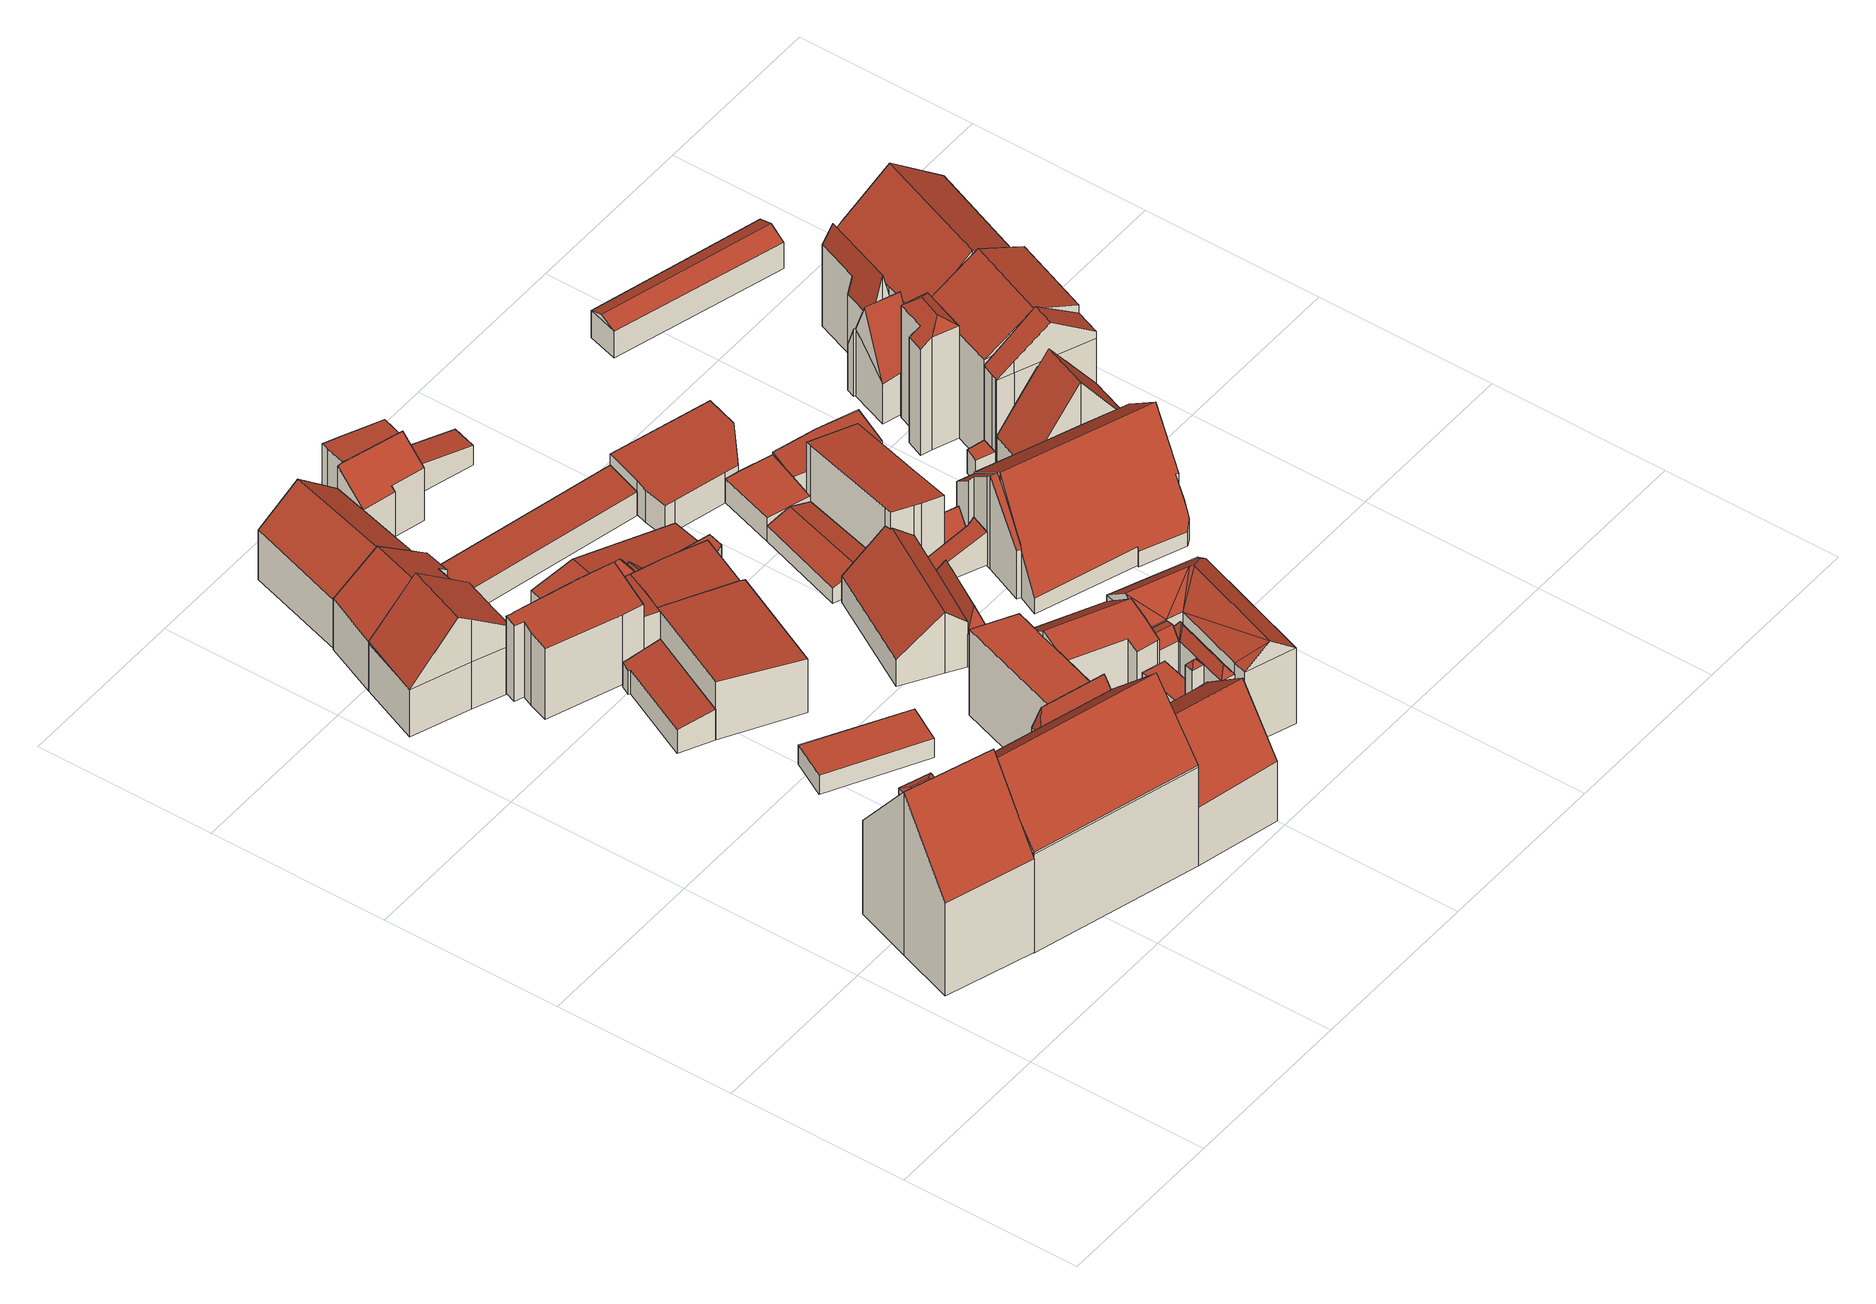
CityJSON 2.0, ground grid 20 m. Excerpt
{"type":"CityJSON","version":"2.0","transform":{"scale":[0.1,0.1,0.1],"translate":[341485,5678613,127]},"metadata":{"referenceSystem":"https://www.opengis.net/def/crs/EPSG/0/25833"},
"CityObjects":{
"building1":{"type":"Building","attributes":{"name":"Seumehaus","Dachtyp_tdc":"tdcGableRoof","Gemeindeschluessel":14729160,"Dachneigung":52.82,"QualitaetDacherkennung":71,"Geometrietyp2DReferenz":"3000","function":"31001_3034","roofType":"3100","measuredHeight":20.82},"geometry":[{"type":"MultiSurface","lod":"2","boundaries":[[[0,1,2,3]],[[1,4,5,2]],[[4,6,7,5]],[[6,8,9,7]],[[8,10,11,9]],[[10,12,13,11]],[[12,14,15,13]],[[14,16,17,15]],[[16,18,19,17]],[[18,20,21,19]],[[20,0,3,21]],[[16,14,12,10,8,6,4,1,0]],[[0,20,18,16]],[[3,2,5,7,9,11,13,15,17,19,21]]],"semantics":{"surfaces":[{"type":"WallSurface"},{"type":"RoofSurface"},{"type":"GroundSurface"}],"values":[0,0,0,0,0,0,0,0,0,0,0,1,1,2]}}]},
"building2":{"type":"Building","attributes":{"name":"Seumehaus","Dachtyp_tdc":"tdcFreeFormRoof","Gemeindeschluessel":14729160,"Dachneigung":15.83,"QualitaetDacherkennung":24,"Geometrietyp2DReferenz":"3000","function":"31001_3034","roofType":"5000","measuredHeight":12.01},"geometry":[{"type":"MultiSurface","lod":"2","boundaries":[[[22,23,24,25]],[[23,26,27,24]],[[26,28,29,27]],[[28,22,25,29]],[[30,28,26]],[[31,30,26,23]],[[31,23,22]],[[30,31,22,28]],[[25,24,27,29]]],"semantics":{"surfaces":[{"type":"WallSurface"},{"type":"RoofSurface"},{"type":"GroundSurface"}],"values":[0,0,0,0,1,1,1,1,2]}}]},
"building3":{"type":"Building","attributes":{"Gemeindeschluessel":14729160,"Geometrietyp2DReferenz":"3000","function":"31001_9998","roofType":"9999"},"children":["building3-1","building3-2"]},
"building3-1":{"type":"BuildingPart","attributes":{"Dachtyp_tdc":"tdcGableRoof","Dachneigung":46.12,"QualitaetDacherkennung":66,"Geometrietyp2DReferenz":"3000","roofType":"3100","measuredHeight":19.62},"parents":["building3"],"geometry":[{"type":"MultiSurface","lod":"2","boundaries":[[[32,33,34,35,36]],[[33,37,38,34]],[[37,39,40,38]],[[39,41,42,40]],[[41,43,44,45,42]],[[43,41,46,47,48,32]],[[49,47,46,50]],[[37,49,50,39]],[[39,50,46,41]],[[33,48,47,49,37]],[[32,48,33]],[[45,35,34,38,40,42]],[[36,44,43,32]],[[36,35,45,44]]],"semantics":{"surfaces":[{"type":"WallSurface"},{"type":"RoofSurface"},{"type":"GroundSurface"},{"type":"ClosureSurface"}],"values":[0,0,0,0,0,1,1,0,0,0,0,2,0,3]}}]},
"building3-2":{"type":"BuildingPart","attributes":{"Dachtyp_tdc":"tdcFreeFormRoof","Dachneigung":76.98,"QualitaetDacherkennung":29,"Geometrietyp2DReferenz":"3000","roofType":"5000","measuredHeight":14.39},"parents":["building3"],"geometry":[{"type":"MultiSurface","lod":"2","boundaries":[[[51,52,53,54]],[[52,55,56,53]],[[55,36,35,56]],[[44,51,54,45]],[[36,55,57]],[[55,52,51,58,57]],[[51,44,58]],[[44,36,57,58]],[[54,53,56,35,45]],[[45,35,36,44]]],"semantics":{"surfaces":[{"type":"WallSurface"},{"type":"RoofSurface"},{"type":"GroundSurface"},{"type":"ClosureSurface"}],"values":[0,0,0,0,1,1,1,1,2,3]}}]},
"building4":{"type":"Building","attributes":{"Dachtyp_tdc":"tdcFreeFormRoof","Gemeindeschluessel":14729160,"Dachneigung":50.83,"QualitaetDacherkennung":59,"Geometrietyp2DReferenz":"3000","function":"31001_9998","roofType":"5000","measuredHeight":12.49},"geometry":[{"type":"MultiSurface","lod":"2","boundaries":[[[59,60,61,62]],[[60,63,64,61]],[[63,65,66,64]],[[65,67,68,66]],[[67,69,70,68]],[[69,71,72,70]],[[71,73,74,72]],[[73,59,62,74]],[[75,76,77,78,79,80,81,82]],[[77,83,65,78]],[[65,83,67]],[[67,83,77,76,69]],[[73,82,81,59]],[[71,75,82,73]],[[59,81,80,60]],[[60,80,79,63]],[[63,79,78,65]],[[69,76,75,71]],[[62,61,64,66,68,70,72,74]]],"semantics":{"surfaces":[{"type":"WallSurface"},{"type":"RoofSurface"},{"type":"GroundSurface"}],"values":[0,0,0,0,0,0,0,0,1,1,0,0,0,0,0,0,0,0,2]}}]},
"building5":{"type":"Building","attributes":{"Dachtyp_tdc":"tdcPolyFlatRoof","Gemeindeschluessel":14729160,"Dachneigung":0,"QualitaetDacherkennung":77,"Geometrietyp2DReferenz":"3000","function":"31001_9998","roofType":"1000","measuredHeight":2.43},"geometry":[{"type":"MultiSurface","lod":"2","boundaries":[[[84,85,86,87]],[[85,88,89,86]],[[88,90,91,89]],[[90,84,87,91]],[[90,88,85,84]],[[87,86,89,91]]],"semantics":{"surfaces":[{"type":"WallSurface"},{"type":"RoofSurface"},{"type":"GroundSurface"}],"values":[0,0,0,0,1,2]}}]},
"building6":{"type":"Building","attributes":{"Dachtyp_tdc":"tdcPolyFlatRoof","Gemeindeschluessel":14729160,"Dachneigung":12.2,"QualitaetDacherkennung":77,"Geometrietyp2DReferenz":"3000","function":"31001_9998","roofType":"2100","measuredHeight":3.87},"geometry":[{"type":"MultiSurface","lod":"2","boundaries":[[[92,93,94,95]],[[93,96,97,94]],[[96,98,99,97]],[[98,100,101,99]],[[100,102,103,101]],[[102,104,105,103]],[[104,92,95,105]],[[104,102,100,98,96,93,92]],[[95,94,97,99,101,103,105]]],"semantics":{"surfaces":[{"type":"WallSurface"},{"type":"RoofSurface"},{"type":"GroundSurface"}],"values":[0,0,0,0,0,0,0,1,2]}}]},
"building7":{"type":"Building","attributes":{"Dachtyp_tdc":"tdcGableRoof","Gemeindeschluessel":14729160,"Dachneigung":36.36,"QualitaetDacherkennung":67,"Geometrietyp2DReferenz":"3000","function":"31001_9998","roofType":"3100","measuredHeight":10.23},"geometry":[{"type":"MultiSurface","lod":"2","boundaries":[[[106,107,108,109]],[[107,110,111,108]],[[110,112,113,111]],[[112,114,115,113]],[[114,116,117,115]],[[116,118,119,117]],[[118,120,121,119]],[[120,122,123,121]],[[122,124,70,123]],[[124,125,126,70]],[[125,127,68,126]],[[127,128,129,68]],[[128,130,131,129]],[[130,132,133,131]],[[132,134,135,133]],[[134,136,137,135]],[[136,106,109,137]],[[132,130,128,127,125]],[[125,124,122,120,118,116,114,112,110,107,106,136,134,132]],[[109,108,111,113,115,117,119,121,123,70,126,68,129,131,133,135,137]]],"semantics":{"surfaces":[{"type":"WallSurface"},{"type":"RoofSurface"},{"type":"GroundSurface"}],"values":[0,0,0,0,0,0,0,0,0,0,0,0,0,0,0,0,0,1,1,2]}}]},
"building8":{"type":"Building","attributes":{"Dachtyp_tdc":"tdcPolyFlatRoof","Gemeindeschluessel":14729160,"Dachneigung":9.76,"QualitaetDacherkennung":80,"Geometrietyp2DReferenz":"3000","function":"31001_9998","roofType":"2100","measuredHeight":9.91},"geometry":[{"type":"MultiSurface","lod":"2","boundaries":[[[138,139,140,141]],[[139,142,143,140]],[[142,144,145,143]],[[144,146,147,145]],[[146,148,149,147]],[[148,150,151,149]],[[150,152,153,151]],[[152,154,155,153]],[[154,156,157,155]],[[156,158,159,157]],[[158,138,141,159]],[[158,156,154,152,150,148,146,144,142,139,138]],[[141,140,143,145,147,149,151,153,155,157,159]]],"semantics":{"surfaces":[{"type":"WallSurface"},{"type":"RoofSurface"},{"type":"GroundSurface"}],"values":[0,0,0,0,0,0,0,0,0,0,0,1,2]}}]},
"building9":{"type":"Building","attributes":{"Dachtyp_tdc":"tdcPolyFlatRoof","Gemeindeschluessel":14729160,"Dachneigung":41.56,"QualitaetDacherkennung":66,"Geometrietyp2DReferenz":"3000","function":"31001_9998","roofType":"2100","measuredHeight":8.72},"geometry":[{"type":"MultiSurface","lod":"2","boundaries":[[[160,161,145,147]],[[161,162,163,145]],[[162,164,165,163]],[[164,166,167,165]],[[166,168,149,167]],[[168,160,147,149]],[[168,166,164,162,161,160]],[[147,145,163,165,167,149]]],"semantics":{"surfaces":[{"type":"WallSurface"},{"type":"RoofSurface"},{"type":"GroundSurface"}],"values":[0,0,0,0,0,0,1,2]}}]},
"building10":{"type":"Building","attributes":{"Dachtyp_tdc":"tdcGableRoof","Gemeindeschluessel":14729160,"Dachneigung":51.4,"QualitaetDacherkennung":56,"Geometrietyp2DReferenz":"3000","function":"31001_9998","roofType":"3100","measuredHeight":14.3},"geometry":[{"type":"MultiSurface","lod":"2","boundaries":[[[169,170,34,171]],[[170,172,173,34]],[[172,174,175,173]],[[174,176,177,175]],[[176,178,179,177]],[[178,180,181,179]],[[180,182,38,181]],[[182,169,171,38]],[[178,176,174,172,170,169]],[[169,182,180,178]],[[171,34,173,175,177,179,181,38]]],"semantics":{"surfaces":[{"type":"WallSurface"},{"type":"RoofSurface"},{"type":"GroundSurface"}],"values":[0,0,0,0,0,0,0,0,1,1,2]}}]},
"building11":{"type":"Building","attributes":{"Dachtyp_tdc":"tdcGableRoof","Gemeindeschluessel":14729160,"Dachneigung":39.34,"QualitaetDacherkennung":77,"Geometrietyp2DReferenz":"3000","function":"31001_9998","roofType":"3100","measuredHeight":10.02},"geometry":[{"type":"MultiSurface","lod":"2","boundaries":[[[183,184,135,137]],[[184,185,133,135]],[[185,186,131,133]],[[186,187,188,131]],[[187,189,190,188]],[[189,191,192,190]],[[191,193,194,192]],[[193,183,137,194]],[[189,187,186,185]],[[185,184,183,193,191,189]],[[137,135,133,131,188,190,192,194]]],"semantics":{"surfaces":[{"type":"WallSurface"},{"type":"RoofSurface"},{"type":"GroundSurface"}],"values":[0,0,0,0,0,0,0,0,1,1,2]}}]},
"building12":{"type":"Building","attributes":{"Dachtyp_tdc":"tdcPolyFlatRoof","Gemeindeschluessel":14729160,"Dachneigung":0,"QualitaetDacherkennung":69,"Geometrietyp2DReferenz":"3000","function":"31001_9998","roofType":"1000","measuredHeight":10.88},"geometry":[{"type":"MultiSurface","lod":"2","boundaries":[[[195,196,197,198]],[[196,199,200,197]],[[199,201,202,200]],[[201,203,204,202]],[[203,195,198,204]],[[203,201,199,196,195]],[[198,197,200,202,204]]],"semantics":{"surfaces":[{"type":"WallSurface"},{"type":"RoofSurface"},{"type":"GroundSurface"}],"values":[0,0,0,0,0,1,2]}}]},
"building13":{"type":"Building","attributes":{"Gemeindeschluessel":14729160,"Geometrietyp2DReferenz":"3000","function":"31001_9998","roofType":"9999"},"children":["building13-1","building13-2","building13-3"]},
"building13-1":{"type":"BuildingPart","attributes":{"Dachtyp_tdc":"tdcPolyFlatRoof","Dachneigung":4.04,"QualitaetDacherkennung":76,"Geometrietyp2DReferenz":"3000","roofType":"2100","measuredHeight":7.43},"parents":["building13"],"geometry":[{"type":"MultiSurface","lod":"2","boundaries":[[[205,206,207,208]],[[205,209,210,206]],[[209,211,212,210]],[[211,213,214,212]],[[213,215,216,214]],[[213,211,209,205,208,217,218,215]],[[216,219,207,206,210,212,214]],[[219,216,215,218]],[[207,219,218,217,208]]],"semantics":{"surfaces":[{"type":"WallSurface"},{"type":"RoofSurface"},{"type":"GroundSurface"},{"type":"ClosureSurface"}],"values":[0,0,0,0,0,1,2,3,3]}}]},
"building13-2":{"type":"BuildingPart","attributes":{"Dachtyp_tdc":"tdcPolyFlatRoof","Dachneigung":3.88,"QualitaetDacherkennung":86,"Geometrietyp2DReferenz":"3000","roofType":"2100","measuredHeight":7.44},"parents":["building13"],"geometry":[{"type":"MultiSurface","lod":"2","boundaries":[[[220,221,216,215]],[[220,222,223,221]],[[222,224,105,223]],[[224,225,103,105]],[[225,224,222,220,215,218]],[[219,216,221,223,105,103]],[[215,216,219,218]],[[103,225,218,219]]],"semantics":{"surfaces":[{"type":"WallSurface"},{"type":"RoofSurface"},{"type":"GroundSurface"},{"type":"ClosureSurface"}],"values":[0,0,0,0,1,2,3,3]}}]},
"building13-3":{"type":"BuildingPart","attributes":{"Dachtyp_tdc":"tdcPolyFlatRoof","Dachneigung":4.43,"QualitaetDacherkennung":56,"Geometrietyp2DReferenz":"3000","roofType":"2100","measuredHeight":7.58},"parents":["building13"],"geometry":[{"type":"MultiSurface","lod":"2","boundaries":[[[225,226,101,103]],[[226,227,228,101]],[[227,208,207,228]],[[208,227,226,225,218,217]],[[103,101,228,207,219]],[[219,207,208,217,218]],[[103,219,218,225]]],"semantics":{"surfaces":[{"type":"WallSurface"},{"type":"RoofSurface"},{"type":"GroundSurface"},{"type":"ClosureSurface"}],"values":[0,0,0,1,2,3,3]}}]},
"building14":{"type":"Building","attributes":{"Dachtyp_tdc":"tdcFreeFormRoof","Gemeindeschluessel":14729160,"Dachneigung":55.46,"QualitaetDacherkennung":9,"Geometrietyp2DReferenz":"3000","function":"31001_9998","roofType":"5000","measuredHeight":8.03},"geometry":[{"type":"MultiSurface","lod":"2","boundaries":[[[229,230,149,151]],[[230,231,167,149]],[[231,232,233,167]],[[232,234,235,233]],[[234,229,151,235]],[[236,234,232]],[[237,238,236,232,231]],[[237,231,230]],[[238,237,230,229]],[[236,238,229,234]],[[151,149,167,233,235]]],"semantics":{"surfaces":[{"type":"WallSurface"},{"type":"RoofSurface"},{"type":"GroundSurface"}],"values":[0,0,0,0,0,1,1,0,1,1,2]}}]},
"building15":{"type":"Building","attributes":{"Dachtyp_tdc":"tdcFreeFormRoof","Gemeindeschluessel":14729160,"Dachneigung":53.08,"QualitaetDacherkennung":22,"Geometrietyp2DReferenz":"3000","function":"31001_9998","roofType":"5000","measuredHeight":12.59},"geometry":[{"type":"MultiSurface","lod":"2","boundaries":[[[239,240,241,242]],[[240,243,244,241]],[[243,245,246,244]],[[245,239,242,246]],[[247,248,245,243]],[[247,243,240]],[[248,247,240,239]],[[248,239,245]],[[242,241,244,246]]],"semantics":{"surfaces":[{"type":"WallSurface"},{"type":"RoofSurface"},{"type":"GroundSurface"}],"values":[0,0,0,0,1,1,1,1,2]}}]},
"building16":{"type":"Building","attributes":{"Dachtyp_tdc":"tdcPolyFlatRoof","Gemeindeschluessel":14729160,"Dachneigung":2.8,"QualitaetDacherkennung":24,"Geometrietyp2DReferenz":"3000","function":"31001_9998","roofType":"2100","measuredHeight":8.48},"geometry":[{"type":"MultiSurface","lod":"2","boundaries":[[[249,250,251,252]],[[250,253,254,251]],[[253,255,256,254]],[[255,257,258,256]],[[257,259,260,258]],[[259,261,262,260]],[[261,249,252,262]],[[261,259,257,255,253,250,249]],[[252,251,254,256,258,260,262]]],"semantics":{"surfaces":[{"type":"WallSurface"},{"type":"RoofSurface"},{"type":"GroundSurface"}],"values":[0,0,0,0,0,0,0,1,2]}}]},
"building17":{"type":"Building","attributes":{"Dachtyp_tdc":"tdcFreeFormRoof","Gemeindeschluessel":14729160,"Dachneigung":48.75,"QualitaetDacherkennung":8,"Geometrietyp2DReferenz":"3000","function":"31001_9998","roofType":"5000","measuredHeight":5.21},"geometry":[{"type":"MultiSurface","lod":"2","boundaries":[[[263,264,265,266]],[[264,267,268,265]],[[267,269,235,268]],[[269,270,233,235]],[[270,263,266,233]],[[267,264,263,271,272]],[[272,271,270,269]],[[269,267,272]],[[263,270,271]],[[266,265,268,235,233]]],"semantics":{"surfaces":[{"type":"WallSurface"},{"type":"RoofSurface"},{"type":"GroundSurface"}],"values":[0,0,0,0,0,1,1,0,0,2]}}]},
"building18":{"type":"Building","attributes":{"Dachtyp_tdc":"tdcGableRoof","Gemeindeschluessel":14729160,"Dachneigung":40.83,"QualitaetDacherkennung":59,"Geometrietyp2DReferenz":"3000","function":"31001_9998","roofType":"3100","measuredHeight":12.21},"geometry":[{"type":"MultiSurface","lod":"2","boundaries":[[[273,274,275,276]],[[274,277,278,275]],[[277,279,280,278]],[[279,281,282,280]],[[281,283,284,282]],[[283,285,286,284]],[[285,287,288,286]],[[287,289,290,288]],[[289,291,292,290]],[[291,273,276,292]],[[287,285,283,281]],[[281,279,277,274,273,291,289,287]],[[276,275,278,280,282,284,286,288,290,292]]],"semantics":{"surfaces":[{"type":"WallSurface"},{"type":"RoofSurface"},{"type":"GroundSurface"}],"values":[0,0,0,0,0,0,0,0,0,0,1,1,2]}}]},
"building19":{"type":"Building","attributes":{"Gemeindeschluessel":14729160,"Geometrietyp2DReferenz":"3000","function":"31001_9998","roofType":"9999"},"children":["building19-1","building19-2"]},
"building19-1":{"type":"BuildingPart","attributes":{"Dachtyp_tdc":"tdcGableRoof","Dachneigung":13.02,"QualitaetDacherkennung":28,"Geometrietyp2DReferenz":"3000","roofType":"3100","measuredHeight":3.87},"parents":["building19"],"geometry":[{"type":"MultiSurface","lod":"2","boundaries":[[[293,294,295,296]],[[294,297,298,295]],[[297,299,300,298]],[[299,301,302,300]],[[301,303,304,302]],[[303,305,306,304]],[[305,307,308,306]],[[307,309,310,308]],[[303,301,299,297]],[[297,294,293,309,307,305,303]],[[310,296,295,298,300,302,304,306,308]],[[296,310,309,293]]],"semantics":{"surfaces":[{"type":"WallSurface"},{"type":"RoofSurface"},{"type":"GroundSurface"},{"type":"ClosureSurface"}],"values":[0,0,0,0,0,0,0,0,1,1,2,3]}}]},
"building19-2":{"type":"BuildingPart","attributes":{"Dachtyp_tdc":"tdcPolyFlatRoof","Dachneigung":0,"QualitaetDacherkennung":0,"Geometrietyp2DReferenz":"3000","roofType":"9999","measuredHeight":3},"parents":["building19"],"geometry":[{"type":"MultiSurface","lod":"2","boundaries":[[[311,312,313,314,315]],[[315,314,293,296,316]],[[309,293,314,313]],[[313,312,317,310,309]],[[312,311,318,317]],[[311,315,316,318]],[[316,296,310,317,318]],[[309,310,296,293]]],"semantics":{"surfaces":[{"type":"RoofSurface"},{"type":"WallSurface"},{"type":"GroundSurface"},{"type":"ClosureSurface"}],"values":[0,1,1,1,1,1,2,3]}}]},
"building20":{"type":"Building","attributes":{"Dachtyp_tdc":"tdcPolyFlatRoof","Gemeindeschluessel":14729160,"Dachneigung":37.47,"QualitaetDacherkennung":44,"Geometrietyp2DReferenz":"3000","function":"31001_9998","roofType":"2100","measuredHeight":9.24},"geometry":[{"type":"MultiSurface","lod":"2","boundaries":[[[319,320,321,322]],[[320,323,324,321]],[[323,325,326,324]],[[325,327,328,326]],[[327,329,330,328]],[[329,331,332,330]],[[331,319,322,332]],[[331,329,327,325,323,320,319]],[[322,321,324,326,328,330,332]]],"semantics":{"surfaces":[{"type":"WallSurface"},{"type":"RoofSurface"},{"type":"GroundSurface"}],"values":[0,0,0,0,0,0,0,1,2]}}]},
"building21":{"type":"Building","attributes":{"Dachtyp_tdc":"tdcPolyFlatRoof","Gemeindeschluessel":14729160,"Dachneigung":3.92,"QualitaetDacherkennung":41,"Geometrietyp2DReferenz":"3000","function":"31001_9998","roofType":"2100","measuredHeight":3.32},"geometry":[{"type":"MultiSurface","lod":"2","boundaries":[[[333,334,335,109]],[[334,336,337,335]],[[336,338,113,337]],[[338,339,111,113]],[[339,340,108,111]],[[340,333,109,108]],[[340,339,338,336,334,333]],[[109,335,337,113,111,108]]],"semantics":{"surfaces":[{"type":"WallSurface"},{"type":"RoofSurface"},{"type":"GroundSurface"}],"values":[0,0,0,0,0,0,1,2]}}]},
"building22":{"type":"Building","attributes":{"Dachtyp_tdc":"tdcPolyFlatRoof","Gemeindeschluessel":14729160,"Dachneigung":6.96,"QualitaetDacherkennung":54,"Geometrietyp2DReferenz":"3000","function":"31001_9998","roofType":"2100","measuredHeight":9.16},"geometry":[{"type":"MultiSurface","lod":"2","boundaries":[[[341,342,343,344]],[[342,345,346,343]],[[345,347,348,346]],[[347,349,350,348]],[[349,351,352,350]],[[351,341,344,352]],[[351,349,347,345,342,341]],[[344,343,346,348,350,352]]],"semantics":{"surfaces":[{"type":"WallSurface"},{"type":"RoofSurface"},{"type":"GroundSurface"}],"values":[0,0,0,0,0,0,1,2]}}]},
"building23":{"type":"Building","attributes":{"Dachtyp_tdc":"tdcFreeFormRoof","Gemeindeschluessel":14729160,"Dachneigung":56.69,"QualitaetDacherkennung":27,"Geometrietyp2DReferenz":"3000","function":"31001_9998","roofType":"5000","measuredHeight":9.37},"geometry":[{"type":"MultiSurface","lod":"2","boundaries":[[[353,354,355,356]],[[354,357,358,355]],[[357,359,360,358]],[[359,361,362,360]],[[361,363,364,362]],[[363,353,356,364]],[[365,363,361]],[[366,365,361,359]],[[367,366,359,357]],[[368,367,357,354]],[[368,354,353]],[[365,366,367,368,353,363]],[[356,355,358,360,362,364]]],"semantics":{"surfaces":[{"type":"WallSurface"},{"type":"RoofSurface"},{"type":"GroundSurface"}],"values":[0,0,0,0,0,0,1,1,1,1,1,1,2]}}]},
"building24":{"type":"Building","attributes":{"Dachtyp_tdc":"tdcGableRoof","Gemeindeschluessel":14729160,"Dachneigung":58.74,"QualitaetDacherkennung":28,"Geometrietyp2DReferenz":"3000","function":"31001_9998","roofType":"3100","measuredHeight":9.84},"geometry":[{"type":"MultiSurface","lod":"2","boundaries":[[[369,370,371,372]],[[370,373,374,371]],[[373,375,376,374]],[[375,369,372,376]],[[373,370,377]],[[369,375,378]],[[370,369,378,377]],[[375,373,377,378]],[[372,371,374,376]]],"semantics":{"surfaces":[{"type":"WallSurface"},{"type":"RoofSurface"},{"type":"GroundSurface"}],"values":[0,0,0,0,0,0,1,1,2]}}]},
"building25":{"type":"Building","attributes":{"Gemeindeschluessel":14729160,"Geometrietyp2DReferenz":"3000","function":"31001_9998","roofType":"9999"},"children":["building25-1","building25-2"]},
"building25-1":{"type":"BuildingPart","attributes":{"Dachtyp_tdc":"tdcFreeFormRoof","Dachneigung":68.3,"QualitaetDacherkennung":27,"Geometrietyp2DReferenz":"3000","roofType":"5000","measuredHeight":6.64},"parents":["building25"],"geometry":[{"type":"MultiSurface","lod":"2","boundaries":[[[379,380,381,382]],[[380,383,384,381]],[[383,385,386,384]],[[387,385,383]],[[388,387,383,380]],[[388,380,379]],[[387,388,379,385]],[[382,381,384,386]],[[382,386,385,379]]],"semantics":{"surfaces":[{"type":"WallSurface"},{"type":"RoofSurface"},{"type":"GroundSurface"},{"type":"ClosureSurface"}],"values":[0,0,0,1,1,1,1,2,3]}}]},
"building25-2":{"type":"BuildingPart","attributes":{"Dachtyp_tdc":"tdcGableRoof","Dachneigung":40.9,"QualitaetDacherkennung":71,"Geometrietyp2DReferenz":"3000","roofType":"3100","measuredHeight":7.66},"parents":["building25"],"geometry":[{"type":"MultiSurface","lod":"2","boundaries":[[[389,390,391,392]],[[390,393,394,391]],[[393,395,396,394]],[[395,397,379,382,396]],[[398,399,400,386,385]],[[399,401,402,400]],[[401,403,404,402]],[[403,389,392,404]],[[399,398,397,395,393]],[[393,390,389,403,401,399]],[[392,391,394,396,382,386,400,402,404]],[[385,379,397,398]],[[385,386,382,379]]],"semantics":{"surfaces":[{"type":"WallSurface"},{"type":"RoofSurface"},{"type":"GroundSurface"},{"type":"ClosureSurface"}],"values":[0,0,0,0,0,0,0,0,1,1,2,0,3]}}]},
"building26":{"type":"Building","attributes":{"Dachtyp_tdc":"tdcFreeFormRoof","Gemeindeschluessel":14729160,"Dachneigung":39.03,"QualitaetDacherkennung":45,"Geometrietyp2DReferenz":"3000","function":"31001_9998","roofType":"5000","measuredHeight":12.04},"geometry":[{"type":"MultiSurface","lod":"2","boundaries":[[[405,406,407,408]],[[406,409,410,407]],[[409,411,412,410]],[[411,413,414,412]],[[413,415,416,414]],[[415,417,418,416]],[[417,419,420,418]],[[419,421,422,420]],[[421,423,424,422]],[[423,405,408,424]],[[425,426,427,423,421]],[[425,421,419]],[[428,429,426,425,419,417]],[[428,417,415]],[[429,411,409]],[[428,411,429]],[[428,413,411]],[[413,428,415]],[[409,426,429]],[[409,427,426]],[[406,427,409]],[[427,406,405]],[[427,405,423]],[[408,407,410,412,414,416,418,420,422,424]]],"semantics":{"surfaces":[{"type":"WallSurface"},{"type":"RoofSurface"},{"type":"GroundSurface"}],"values":[0,0,0,0,0,0,0,0,0,0,1,1,1,0,1,1,1,1,1,1,1,1,0,2]}}]},
"building27":{"type":"Building","attributes":{"Dachtyp_tdc":"tdcPolyFlatRoof","Gemeindeschluessel":14729160,"Dachneigung":10.06,"QualitaetDacherkennung":78,"Geometrietyp2DReferenz":"3000","function":"31001_9998","roofType":"2100","measuredHeight":4.04},"geometry":[{"type":"MultiSurface","lod":"2","boundaries":[[[430,431,432,433]],[[431,434,435,432]],[[434,436,328,435]],[[436,430,433,328]],[[436,434,431,430]],[[433,432,435,328]]],"semantics":{"surfaces":[{"type":"WallSurface"},{"type":"RoofSurface"},{"type":"GroundSurface"}],"values":[0,0,0,0,1,2]}}]},
"building28":{"type":"Building","attributes":{"Dachtyp_tdc":"tdcGableRoof","Gemeindeschluessel":14729160,"Dachneigung":19.97,"QualitaetDacherkennung":38,"Geometrietyp2DReferenz":"3000","function":"31001_9998","roofType":"3100","measuredHeight":3},"geometry":[{"type":"MultiSurface","lod":"2","boundaries":[[[437,438,439,440]],[[438,441,442,439]],[[441,443,444,442]],[[443,445,446,444]],[[445,447,448,446]],[[447,449,450,448]],[[449,437,440,450]],[[445,443,441,438,437]],[[437,449,447,445]],[[440,439,442,444,446,448,450]]],"semantics":{"surfaces":[{"type":"WallSurface"},{"type":"RoofSurface"},{"type":"GroundSurface"}],"values":[0,0,0,0,0,0,0,1,1,2]}}]},
"building29":{"type":"Building","attributes":{"Dachtyp_tdc":"tdcPolyFlatRoof","Gemeindeschluessel":14729160,"Dachneigung":23.28,"QualitaetDacherkennung":41,"Geometrietyp2DReferenz":"3000","function":"31001_9998","roofType":"2100","measuredHeight":4.18},"geometry":[{"type":"MultiSurface","lod":"2","boundaries":[[[451,452,453,454]],[[452,455,456,453]],[[455,457,458,456]],[[457,459,460,458]],[[459,451,454,460]],[[459,457,455,452,451]],[[454,453,456,458,460]]],"semantics":{"surfaces":[{"type":"WallSurface"},{"type":"RoofSurface"},{"type":"GroundSurface"}],"values":[0,0,0,0,0,1,2]}}]},
"building30":{"type":"Building","attributes":{"Gemeindeschluessel":14729160,"Geometrietyp2DReferenz":"3000","function":"31001_9998","roofType":"9999"},"children":["building30-1","building30-2"]},
"building30-1":{"type":"BuildingPart","attributes":{"Dachtyp_tdc":"tdcPolyFlatRoof","Dachneigung":7.24,"QualitaetDacherkennung":78,"Geometrietyp2DReferenz":"3000","roofType":"2100","measuredHeight":9.73},"parents":["building30"],"geometry":[{"type":"MultiSurface","lod":"2","boundaries":[[[461,462,396,463]],[[462,464,391,396]],[[464,465,392,391]],[[465,466,467,392]],[[466,468,469,467]],[[468,470,471,469]],[[470,472,473,474,471]],[[475,461,463,476,477]],[[475,472,470,468,466,465,464,462,461]],[[463,396,391,392,467,469,471,474,478,476]],[[477,479,473,472,475]],[[478,474,473,479]],[[477,476,478,479]]],"semantics":{"surfaces":[{"type":"WallSurface"},{"type":"RoofSurface"},{"type":"GroundSurface"},{"type":"ClosureSurface"}],"values":[0,0,0,0,0,0,0,0,1,2,0,3,3]}}]},
"building30-2":{"type":"BuildingPart","attributes":{"Dachtyp_tdc":"tdcGableRoof","Dachneigung":47.61,"QualitaetDacherkennung":8,"Geometrietyp2DReferenz":"3000","roofType":"3100","measuredHeight":5.11},"parents":["building30"],"geometry":[{"type":"MultiSurface","lod":"2","boundaries":[[[473,480,481,474]],[[480,482,483,481]],[[482,484,485,483]],[[484,486,487,485]],[[486,488,489,487]],[[488,477,476,489]],[[486,484,482,480,473,479]],[[479,477,488,486]],[[478,474,481,483,485,487,489,476]],[[473,474,478,479]],[[476,477,479,478]]],"semantics":{"surfaces":[{"type":"WallSurface"},{"type":"RoofSurface"},{"type":"GroundSurface"},{"type":"ClosureSurface"}],"values":[0,0,0,0,0,0,1,1,2,3,3]}}]},
"building31":{"type":"Building","attributes":{"Dachtyp_tdc":"tdcPolyFlatRoof","Gemeindeschluessel":14729160,"Dachneigung":0,"QualitaetDacherkennung":22,"Geometrietyp2DReferenz":"3000","function":"31001_9998","roofType":"1000","measuredHeight":3},"geometry":[{"type":"MultiSurface","lod":"2","boundaries":[[[490,491,448,492]],[[491,493,444,448]],[[493,494,495,444]],[[494,496,497,495]],[[496,498,499,497]],[[498,500,501,499]],[[500,490,492,501]],[[500,498,496,494,493,491,490]],[[492,448,444,495,497,499,501]]],"semantics":{"surfaces":[{"type":"WallSurface"},{"type":"RoofSurface"},{"type":"GroundSurface"}],"values":[0,0,0,0,0,0,0,1,2]}}]},
"building32":{"type":"Building","attributes":{"Dachtyp_tdc":"tdcPolyFlatRoof","Gemeindeschluessel":14729160,"Dachneigung":4.78,"QualitaetDacherkennung":72,"Geometrietyp2DReferenz":"3000","function":"31001_9998","roofType":"2100","measuredHeight":4.58},"geometry":[{"type":"MultiSurface","lod":"2","boundaries":[[[502,503,504,306]],[[503,505,506,504]],[[505,507,508,506]],[[507,509,510,508]],[[509,511,512,510]],[[511,513,514,512]],[[513,515,516,514]],[[515,517,308,516]],[[517,502,306,308]],[[517,515,513,511,509,507,505,503,502]],[[306,504,506,508,510,512,514,516,308]]],"semantics":{"surfaces":[{"type":"WallSurface"},{"type":"RoofSurface"},{"type":"GroundSurface"}],"values":[0,0,0,0,0,0,0,0,0,1,2]}}]},
"building33":{"type":"Building","attributes":{"Dachtyp_tdc":"tdcPolyFlatRoof","Gemeindeschluessel":14729160,"Dachneigung":7.41,"QualitaetDacherkennung":78,"Geometrietyp2DReferenz":"3000","function":"31001_9998","roofType":"2100","measuredHeight":3.69},"geometry":[{"type":"MultiSurface","lod":"2","boundaries":[[[518,519,520,521]],[[519,522,523,520]],[[522,524,525,523]],[[524,526,527,525]],[[526,518,521,527]],[[526,524,522,519,518]],[[521,520,523,525,527]]],"semantics":{"surfaces":[{"type":"WallSurface"},{"type":"RoofSurface"},{"type":"GroundSurface"}],"values":[0,0,0,0,0,1,2]}}]},
"building34":{"type":"Building","attributes":{"Gemeindeschluessel":14729160,"Geometrietyp2DReferenz":"3000","function":"31001_9998","roofType":"9999"},"children":["building34-1","building34-2","building34-3"]},
"building34-1":{"type":"BuildingPart","attributes":{"Dachtyp_tdc":"tdcGableRoof","Dachneigung":40.84,"QualitaetDacherkennung":43,"Geometrietyp2DReferenz":"3000","roofType":"3100","measuredHeight":11.84},"parents":["building34"],"geometry":[{"type":"MultiSurface","lod":"2","boundaries":[[[528,529,485,489]],[[529,530,483,485]],[[530,531,532,483]],[[533,534,535,536,537]],[[534,538,539,535]],[[538,540,541,539]],[[540,542,543,541]],[[542,528,489,543]],[[538,534,533,544,545,546]],[[546,531,530,529,528,542,540,538]],[[489,485,483,532,547,548,536,535,539,541,543]],[[547,532,531,546]],[[533,537,544]],[[537,536,548,545,544]],[[545,548,547,546]]],"semantics":{"surfaces":[{"type":"WallSurface"},{"type":"RoofSurface"},{"type":"GroundSurface"},{"type":"ClosureSurface"}],"values":[0,0,0,0,0,0,0,0,1,1,2,3,0,3,3]}}]},
"building34-2":{"type":"BuildingPart","attributes":{"Dachtyp_tdc":"tdcGableRoof","Dachneigung":56.35,"QualitaetDacherkennung":26,"Geometrietyp2DReferenz":"3000","roofType":"3100","measuredHeight":12.34},"parents":["building34"],"geometry":[{"type":"MultiSurface","lod":"2","boundaries":[[[549,550,551,552]],[[550,553,554,551]],[[553,555,556,554]],[[555,557,558,556]],[[557,559,560,558]],[[559,537,536,560]],[[561,562,563,564,532,531]],[[565,566,567,568,569]],[[566,570,571,567]],[[570,572,573,571]],[[572,549,552,573]],[[566,565,574,575,576,562,561,577]],[[577,544,537,559,557,555,553,550,549,572,570,566]],[[552,551,554,556,558,560,536,548,547,532,564,578,568,567,571,573]],[[545,544,577]],[[548,536,537,544,545]],[[561,531,546,545,577]],[[531,532,547,546]],[[546,547,548,545]],[[569,574,565]],[[563,562,576]],[[578,564,563,576,575]],[[568,578,575,574,569]]],"semantics":{"surfaces":[{"type":"WallSurface"},{"type":"RoofSurface"},{"type":"GroundSurface"},{"type":"ClosureSurface"}],"values":[0,0,0,0,0,0,0,0,0,0,0,1,1,2,0,3,0,3,3,0,0,3,3]}}]},
"building34-3":{"type":"BuildingPart","attributes":{"Dachtyp_tdc":"tdcGableRoof","Dachneigung":55.68,"QualitaetDacherkennung":52,"Geometrietyp2DReferenz":"3000","roofType":"3100","measuredHeight":13.73},"parents":["building34"],"geometry":[{"type":"MultiSurface","lod":"2","boundaries":[[[563,579,580,564]],[[579,581,582,580]],[[581,583,584,582]],[[583,585,586,584]],[[585,569,568,586]],[[583,581,579,563,576,587]],[[587,574,569,585,583]],[[578,564,580,582,584,586,568]],[[576,575,587]],[[563,564,578,575,576]],[[575,574,587]],[[568,569,574,575,578]]],"semantics":{"surfaces":[{"type":"WallSurface"},{"type":"RoofSurface"},{"type":"GroundSurface"},{"type":"ClosureSurface"}],"values":[0,0,0,0,0,1,1,2,0,3,0,3]}}]},
"building35":{"type":"Building","attributes":{"Dachtyp_tdc":"tdcPolyFlatRoof","Gemeindeschluessel":14729160,"Dachneigung":0,"QualitaetDacherkennung":50,"Geometrietyp2DReferenz":"3000","function":"31001_9998","roofType":"1000","measuredHeight":3},"geometry":[{"type":"MultiSurface","lod":"2","boundaries":[[[588,589,590,591]],[[589,592,593,590]],[[592,594,595,593]],[[594,596,597,595]],[[596,588,591,597]],[[596,594,592,589,588]],[[591,590,593,595,597]]],"semantics":{"surfaces":[{"type":"WallSurface"},{"type":"RoofSurface"},{"type":"GroundSurface"}],"values":[0,0,0,0,0,1,2]}}]},
"building36":{"type":"Building","attributes":{"Dachtyp_tdc":"tdcFreeFormRoof","Gemeindeschluessel":14729160,"Dachneigung":37.16,"QualitaetDacherkennung":18,"Geometrietyp2DReferenz":"3000","function":"31001_9998","roofType":"5000","measuredHeight":16.97},"geometry":[{"type":"MultiSurface","lod":"2","boundaries":[[[598,599,580,582]],[[599,600,601,580]],[[600,602,603,601]],[[602,604,605,603]],[[604,606,607,605]],[[606,608,586,607]],[[608,598,582,586]],[[609,610,611,612]],[[610,613,602,600,599,614,611]],[[608,612,611,614,598]],[[598,614,599]],[[602,613,604]],[[604,613,610,609,606]],[[606,609,612,608]],[[582,580,601,603,605,607,586]]],"semantics":{"surfaces":[{"type":"WallSurface"},{"type":"RoofSurface"},{"type":"GroundSurface"}],"values":[0,0,0,0,0,0,0,1,1,0,0,0,0,0,2]}}]},
"building37":{"type":"Building","attributes":{"Dachtyp_tdc":"tdcFreeFormRoof","Gemeindeschluessel":14729160,"Dachneigung":67.21,"QualitaetDacherkennung":7,"Geometrietyp2DReferenz":"3000","function":"31001_9998","roofType":"5000","measuredHeight":12.35},"geometry":[{"type":"MultiSurface","lod":"2","boundaries":[[[615,616,617,618]],[[616,619,620,617]],[[619,621,622,620]],[[621,623,624,622]],[[623,625,626,624]],[[625,627,628,626]],[[627,629,630,628]],[[629,631,632,630]],[[631,633,634,632]],[[633,615,618,634]],[[631,635,636,616,615,633]],[[635,629,627,625,623,621,619,636]],[[631,629,635]],[[619,616,636]],[[618,617,620,622,624,626,628,630,632,634]]],"semantics":{"surfaces":[{"type":"WallSurface"},{"type":"RoofSurface"},{"type":"GroundSurface"}],"values":[0,0,0,0,0,0,0,0,0,0,1,1,0,0,2]}}]},
"building38":{"type":"Building","attributes":{"Gemeindeschluessel":14729160,"Geometrietyp2DReferenz":"3000","function":"31001_9998","roofType":"9999"},"children":["building38-1","building38-2"]},
"building38-1":{"type":"BuildingPart","attributes":{"Dachtyp_tdc":"tdcFreeFormRoof","Dachneigung":37.04,"QualitaetDacherkennung":28,"Geometrietyp2DReferenz":"3000","roofType":"5000","measuredHeight":15.45},"parents":["building38"],"geometry":[{"type":"MultiSurface","lod":"2","boundaries":[[[637,638,639,640]],[[638,641,642,639]],[[641,643,644,642]],[[643,645,646,644]],[[645,647,648,646]],[[647,649,650,648]],[[649,651,652,650]],[[653,637,640,654,655]],[[649,647,645,656]],[[645,643,641,638,637,657,656]],[[637,653,657]],[[653,651,649,656,657]],[[640,639,642,644,646,648,650,654]],[[655,652,651,653]],[[655,654,650,652]]],"semantics":{"surfaces":[{"type":"WallSurface"},{"type":"RoofSurface"},{"type":"GroundSurface"},{"type":"ClosureSurface"}],"values":[0,0,0,0,0,0,0,0,1,1,1,1,2,0,3]}}]},
"building38-2":{"type":"BuildingPart","attributes":{"Dachtyp_tdc":"tdcGableRoof","Dachneigung":30.96,"QualitaetDacherkennung":45,"Geometrietyp2DReferenz":"3000","roofType":"3100","measuredHeight":16.75},"parents":["building38"],"geometry":[{"type":"MultiSurface","lod":"2","boundaries":[[[658,659,605,607]],[[659,655,654,605]],[[652,660,661,650]],[[660,658,607,661]],[[662,663,664,665]],[[655,659,664,663,652]],[[658,665,664,659]],[[660,662,665,658]],[[652,663,662,660]],[[607,605,654,650,661]],[[650,654,655,652]]],"semantics":{"surfaces":[{"type":"WallSurface"},{"type":"RoofSurface"},{"type":"GroundSurface"},{"type":"ClosureSurface"}],"values":[0,0,0,0,1,1,0,0,0,2,3]}}]},
"building39":{"type":"Building","attributes":{"Dachtyp_tdc":"tdcGableRoof","Gemeindeschluessel":14729160,"Dachneigung":25.06,"QualitaetDacherkennung":75,"Geometrietyp2DReferenz":"3000","function":"31001_9998","roofType":"3100","measuredHeight":4.25},"geometry":[{"type":"MultiSurface","lod":"2","boundaries":[[[666,667,668,669]],[[667,670,671,668]],[[670,672,673,671]],[[672,666,669,673]],[[670,667,674]],[[666,672,675]],[[667,666,675,674]],[[672,670,674,675]],[[669,668,671,673]]],"semantics":{"surfaces":[{"type":"WallSurface"},{"type":"RoofSurface"},{"type":"GroundSurface"}],"values":[0,0,0,0,0,0,1,1,2]}}]},
"building40":{"type":"Building","attributes":{"Gemeindeschluessel":14729160,"Geometrietyp2DReferenz":"3000","function":"31001_9998","roofType":"9999"},"children":["building40-1","building40-2"]},
"building40-1":{"type":"BuildingPart","attributes":{"Dachtyp_tdc":"tdcFreeFormRoof","Dachneigung":76.52,"QualitaetDacherkennung":35,"Geometrietyp2DReferenz":"3000","roofType":"5000","measuredHeight":13.21},"parents":["building40"],"geometry":[{"type":"MultiSurface","lod":"2","boundaries":[[[676,677,678,679]],[[677,680,681,678]],[[680,682,683,681]],[[682,684,685,683]],[[684,686,687,685]],[[686,688,689,687]],[[688,690,691,689]],[[690,692,693,691]],[[694,690,688,695]],[[688,686,684,682,680,677,695]],[[677,676,694,695]],[[694,692,690]],[[691,679,678,681,683,685,687,689,691,693]],[[679,691,694,676]],[[691,693,692,694]]],"semantics":{"surfaces":[{"type":"WallSurface"},{"type":"RoofSurface"},{"type":"GroundSurface"},{"type":"ClosureSurface"}],"values":[0,0,0,0,0,0,0,0,1,1,1,1,2,3,3]}}]},
"building40-2":{"type":"BuildingPart","attributes":{"Dachtyp_tdc":"tdcGableRoof","Dachneigung":41.2,"QualitaetDacherkennung":64,"Geometrietyp2DReferenz":"3000","roofType":"3100","measuredHeight":16.88},"parents":["building40"],"geometry":[{"type":"MultiSurface","lod":"2","boundaries":[[[696,693,692]],[[696,697,698,693]],[[697,699,700,698]],[[699,701,661,700]],[[701,702,703,661]],[[702,704,648,703]],[[704,705,676,679,648]],[[702,701,699,697]],[[697,696,706,705,704,702]],[[691,693,698,700,661,703,648,679]],[[692,694,706,696]],[[692,693,691,694]],[[706,694,676,705]],[[694,691,679,676]]],"semantics":{"surfaces":[{"type":"WallSurface"},{"type":"RoofSurface"},{"type":"GroundSurface"},{"type":"ClosureSurface"}],"values":[0,0,0,0,0,0,0,1,1,2,0,3,0,3]}}]}
},
"vertices":[
[40,176,223],[63,240,134],[63,240,15],[40,176,15],[112,223,135],[112,223,15],[145,211,135],[145,211,15],[151,226,114],[151,226,15],[152,230,109],[152,230,15],[164,226,109],[164,226,15],[158,206,136],[158,206,15],[137,143,223],[137,143,15],[115,80,134],[115,80,15],[18,112,133],[18,112,15],
[112,223,136],[117,238,136],[117,238,19],[112,223,19],[151,226,136],[151,226,19],[145,211,136],[145,211,19],[141,221,139],[122,228,139],
[341,154,140],[334,131,140],[334,131,14],[341,154,14],[341,154,131],[301,27,140],[301,27,14],[115,80,140],[115,80,14],[158,206,140],[158,206,14],[258,178,140],[258,178,131],[258,178,14],[136,142,210],[321,90,210],[334,131,165],[301,27,142],[115,80,142],
[261,190,131],[297,181,124],[297,181,14],[261,190,14],[345,166,131],[345,166,14],[337,162,157],[265,182,158],
[115,684,73],[110,686,73],[110,686,13],[115,684,13],[75,700,73],[75,700,13],[10,724,73],[10,724,13],[38,792,73],[38,792,13],[141,752,73],[141,752,13],[125,710,73],[125,710,13],[122,702,73],[122,702,13],[125,710,96],[141,752,96],[86,773,138],[60,705,138],[75,700,127],[110,686,101],[115,684,96],[122,702,96],[38,792,76],
[173,371,36],[195,411,36],[195,411,12],[173,371,12],[299,353,36],[299,353,12],[277,314,36],[277,314,12],
[139,510,43],[179,593,43],[179,593,13],[139,510,13],[177,594,43],[177,594,13],[183,605,43],[183,605,13],[205,597,48],[205,597,13],[222,590,52],[222,590,13],[175,492,52],[175,492,13],
[172,823,71],[166,795,69],[166,795,13],[172,823,13],[155,797,78],[155,797,13],[152,784,77],[152,784,13],[149,772,76],[149,772,13],[144,773,79],[144,773,13],[142,763,79],[142,763,13],[150,761,73],[150,761,13],[148,750,72],[148,750,13],[141,752,77],[93,770,115],[93,770,13],[38,792,75],[64,852,79],[64,852,13],[65,851,80],[65,851,13],[114,838,115],[114,838,13],[156,827,83],[156,827,13],[163,825,78],[163,825,13],
[115,669,111],[105,673,111],[105,673,15],[115,669,15],[110,686,113],[110,686,15],[115,684,113],[115,684,15],[120,683,113],[120,683,15],[190,661,114],[190,661,15],[228,648,114],[228,648,15],[205,597,105],[205,597,15],[183,605,104],[183,605,15],[102,635,105],[102,635,15],[110,657,108],[110,657,15],
[120,683,101],[115,684,101],[122,702,84],[122,702,15],[125,710,76],[125,710,15],[198,688,76],[198,688,15],[190,661,102],
[318,80,157],[334,131,112],[318,80,14],[406,111,112],[406,111,14],[419,107,113],[419,107,14],[423,106,113],[423,106,14],[409,55,157],[409,55,14],[394,4,90],[394,4,14],[301,27,88],
[163,825,71],[156,827,77],[114,838,113],[65,851,74],[100,965,76],[100,965,13],[146,953,113],[146,953,13],[191,940,74],[191,940,13],[182,903,73],[182,903,13],
[345,166,120],[297,181,120],[297,181,11],[345,166,11],[344,323,120],[344,323,11],[389,298,120],[389,298,11],[366,229,120],[366,229,11],
[261,639,86],[261,639,13],[247,643,13],[247,643,87],[287,632,84],[287,632,13],[307,625,83],[307,625,13],[332,616,81],[332,616,13],[305,559,81],[305,559,13],[234,614,87],[225,596,87],[225,596,13],
[309,556,81],[309,556,13],[256,445,81],[256,445,13],[175,492,87],[222,590,87],
[205,597,89],[228,648,89],[228,648,13],
[228,648,73],[190,661,73],[198,688,73],[270,669,73],[270,669,15],[261,639,73],[261,639,15],[251,658,95],[194,675,94],[232,663,95],
[419,107,137],[406,111,137],[406,111,18],[419,107,18],[409,121,137],[409,121,18],[422,118,137],[422,118,18],[413,115,144],[415,114,144],
[409,121,93],[401,124,93],[401,124,8],[409,121,8],[415,175,93],[415,175,8],[441,168,92],[441,168,8],[423,106,92],[423,106,8],[419,107,92],[419,107,8],[422,118,92],[422,118,8],
[315,657,23],[307,625,23],[307,625,15],[315,657,15],[287,632,46],[287,632,15],[261,639,48],[270,669,49],[277,667,67],[270,637,67],
[444,179,109],[422,186,108],[422,186,6],[444,179,6],[426,200,114],[426,200,6],[366,229,114],[366,229,6],[376,261,128],[376,261,6],[389,298,95],[389,298,6],[472,258,95],[472,258,6],[460,221,128],[460,221,6],[454,201,120],[454,201,6],[446,178,110],[446,178,6],
[315,657,37],[270,669,48],[270,669,14],[315,657,14],[249,675,53],[249,675,14],[198,688,43],[198,688,14],[212,732,43],[212,732,14],[261,720,53],[261,720,14],[370,693,27],[370,693,14],[382,690,24],[382,690,14],[371,642,24],[371,642,14],
[332,616,44],[366,625,44],[371,642,44],[315,657,44],[307,625,44],[307,625,14],[366,625,14],[332,616,14],
[219,894,74],[182,903,74],[182,903,11],[219,894,11],[191,940,103],[191,940,11],[197,939,103],[197,939,11],[266,920,102],[266,920,11],[258,889,78],[258,889,11],[220,899,78],[220,899,11],
[172,823,46],[391,772,46],[391,772,13],[379,732,43],[379,732,13],[152,784,43],[155,797,44],[166,795,44],
[197,939,104],[204,961,103],[204,961,12],[197,939,12],[206,969,104],[206,969,12],[229,962,101],[229,962,12],[275,947,95],[275,947,12],[266,920,95],[266,920,12],
[468,107,88],[453,112,88],[453,112,8],[468,107,8],[474,175,88],[474,175,8],[472,175,88],[472,175,8],[478,193,88],[478,193,8],[495,187,88],[495,187,8],[484,182,102],[484,181,102],[484,179,100],[463,117,100],
[456,200,102],[478,193,102],[478,193,6],[456,200,6],[472,175,90],[472,175,6],[450,182,90],[450,182,6],[475,184,104],[453,191,104],
[441,437,53],[458,426,53],[458,426,12],[441,437,12],[412,351,53],[412,351,12],[395,362,53],[395,362,12],[409,365,78],[444,423,78],
[441,491,86],[439,483,88],[439,483,12],[441,491,12],[440,482,89],[440,482,12],[462,473,68],[462,473,12],[441,437,68],[395,362,69],[376,374,89],[376,374,12],[334,400,46],[334,400,12],[397,509,45],[397,509,12],
[463,92,103],[468,107,103],[468,107,7],[463,92,7],[495,187,103],[495,187,7],[478,193,103],[478,193,7],[456,200,103],[456,200,7],[454,201,103],[454,201,7],[472,258,103],[472,258,7],[564,220,103],[564,220,7],[567,213,103],[567,213,7],[518,73,103],[518,73,7],[556,212,111],[532,201,127],[491,83,127],[463,230,127],[530,205,125],
[275,947,51],[353,923,37],[353,923,11],[275,947,11],[346,897,36],[346,897,11],[266,920,51],
[415,501,45],[397,509,38],[397,509,15],[415,501,15],[388,513,34],[388,513,15],[420,612,35],[420,612,15],[445,604,45],[445,604,15],[468,597,38],[468,597,15],[441,491,37],[441,491,15],
[462,452,30],[469,470,30],[469,470,13],[462,452,13],[517,451,52],[517,451,13],[526,451,55],[526,451,13],[517,429,55],[517,429,13],
[469,470,105],[462,473,106],[469,470,12],[439,483,109],[441,491,109],[468,597,109],[468,597,12],[470,603,109],[470,603,12],[525,584,102],[525,584,12],[504,504,102],[504,504,32],[504,504,12],[493,461,102],[493,461,12],[493,461,40],[497,476,12],[497,476,63],
[535,491,32],[535,491,12],[527,469,58],[527,469,12],[525,470,58],[525,470,12],[523,466,63],[523,466,12],[517,451,40],[517,451,12],
[470,603,45],[468,597,45],[470,603,15],[420,612,45],[440,675,45],[440,675,15],[455,671,45],[455,671,15],[493,659,45],[493,659,15],[480,627,45],[480,627,15],
[370,693,53],[375,719,55],[375,719,14],[379,732,57],[379,732,14],[391,772,60],[391,772,14],[505,740,60],[505,740,14],[496,706,57],[496,706,14],[455,671,53],[455,671,14],[440,675,53],[440,675,14],[382,690,53],
[480,627,43],[493,659,48],[493,659,12],[480,627,12],[542,645,48],[542,645,12],[586,628,49],[586,628,12],[570,589,43],[570,589,12],
[517,451,108],[525,470,91],[527,469,91],[543,463,91],[543,463,12],[501,378,73],[497,380,73],[497,380,12],[501,378,12],[501,378,72],[515,424,131],[515,424,12],[517,429,126],[517,429,12],[526,451,106],[526,451,12],[503,380,76],[520,416,125],[522,421,131],[522,421,12],[520,416,12],
[661,307,55],[657,298,39],[657,298,12],[661,307,12],[649,294,30],[649,294,12],[599,314,32],[599,314,12],[600,316,36],[600,316,12],[490,354,32],[490,354,12],[543,463,93],[597,441,94],[597,441,65],[597,441,12],[700,399,97],[683,356,136],[683,356,12],[700,399,12],[700,399,79],[669,319,76],[669,319,12],[666,321,76],[666,321,12],[687,404,97],[651,419,96],[616,433,95],[520,416,136],[651,419,12],
[618,492,66],[618,492,12],[636,485,95],[636,485,12],[671,471,150],[671,471,12],[719,451,80],[719,451,12],[651,419,150],
[620,495,43],[600,503,43],[600,503,13],[620,495,13],[607,518,43],[607,518,13],[627,513,43],[627,513,13],[622,500,43],[622,500,13],
[636,485,137],[618,492,137],[620,495,137],[620,495,12],[622,500,137],[622,500,12],[627,513,137],[627,513,12],[730,479,137],[730,479,12],[719,451,137],[730,479,146],[682,494,182],[673,470,182],[719,451,146],[627,513,138],[636,485,152],
[634,615,66],[615,621,63],[615,621,13],[634,615,13],[631,664,99],[631,664,13],[629,665,99],[629,665,13],[633,675,70],[633,675,13],[655,667,70],[655,667,13],[652,661,86],[652,661,13],[670,654,86],[670,654,13],[652,606,60],[652,606,13],[633,613,60],[633,613,13],[663,636,137],[626,650,137],
[614,564,155],[602,568,146],[602,568,12],[614,564,12],[610,587,146],[610,587,12],[621,582,155],[621,582,12],[633,613,155],[633,613,12],[652,606,156],[652,606,12],[661,603,156],[661,603,12],[661,603,155],[661,603,145],[642,553,155],[642,553,12],[642,553,145],[643,596,167],[632,570,167],
[730,479,145],[627,513,145],[765,568,145],[765,568,12],[765,568,155],[716,585,180],[681,495,180],[730,479,156],
[729,819,49],[537,874,50],[537,874,16],[729,819,16],[547,908,50],[547,908,16],[741,855,50],[741,855,16],[542,892,58],[735,838,58],
[670,654,116],[664,657,145],[664,657,12],[670,654,12],[652,661,96],[652,661,12],[655,667,95],[655,667,12],[667,700,95],[667,700,12],[672,698,116],[672,698,12],[690,746,116],[690,746,12],[703,741,115],[703,741,12],[712,738,74],[712,738,12],[703,741,116],[694,737,145],
[712,738,136],[761,720,181],[761,720,12],[817,699,134],[817,699,12],[765,568,135],[710,587,181],[710,587,12],[652,606,128],[670,654,128],[703,741,127]
]}
